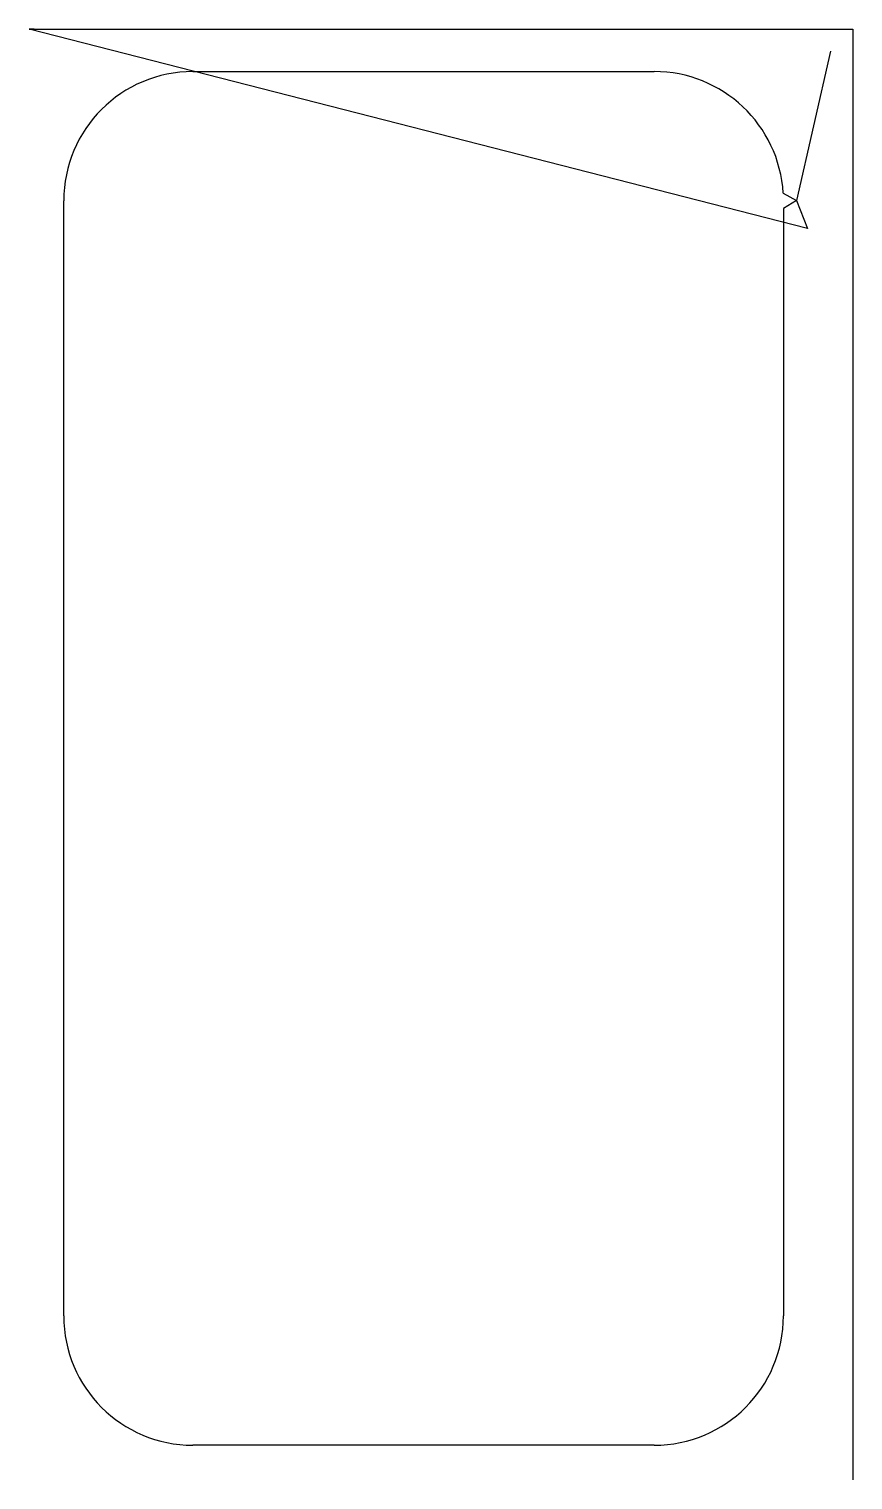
# Model space of a CAD drawing. Header units: metres. Extents: x 0 to 163, y 0 to 286.
import ezdxf

# ---------------------------------------------------------------- set-up
doc = ezdxf.new("R2010")
doc.units = ezdxf.units.M

msp = doc.modelspace()

# ---------------------------------------------------------------- linework, layer by layer
at = {"layer": 'TOOL_0'}
for p, q in [((153.628, 246.9), (0, 286.242)), ((0, 286.242), (1, 286.242)), ((1, 286.242), (0, 286.242)), ((0, 286.242), (1, 286.242)), ((1, 286.242), (162.574, 286.242)), ((162.574, 286.242), (162.574, 1)), ((158.113, 281.863), (151.428, 252.389)), ((32.35, 277.851), (123.35, 277.851)), ((6.85, 32.351), (6.85, 252.351)), ((148.806, 253.851), (151.428, 252.389)), ((151.428, 252.389), (148.85, 250.851)), ((151.428, 252.389), (153.628, 246.9)), ((148.85, 250.851), (148.85, 32.351)), ((123.35, 6.851), (32.35, 6.851)), ((162.574, 1), (162.574, 0))]:
    msp.add_line(p, q, dxfattribs=at)
for centre, start, end in [((32.35, 252.351), 90, 180), ((123.35, 252.351), 3.37227, 90), ((32.35, 32.351), 180, 270), ((123.35, 32.351), 270, 0)]:
    msp.add_arc(centre, 25.5, start, end, dxfattribs=at)

doc.saveas('drawing.dxf')
